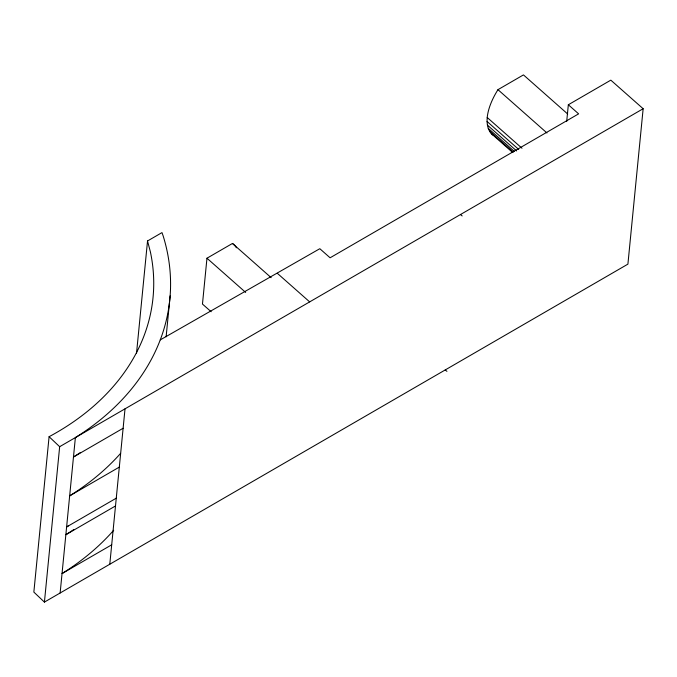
<?xml version="1.0" encoding="UTF-8"?>
<svg xmlns="http://www.w3.org/2000/svg" width="677" height="677" viewBox="0 0 677 677"><rect width="100%" height="100%" fill="white"/><g stroke="black" fill="none" stroke-linecap="round" stroke-linejoin="round"><path stroke-width="1.02" d="M512.607 152.443L491.274 133.589C487.423 129.231 486.712 123.096 487.22 117.51A54.625 26.826 -48.5 0 1 497.967 89.669L523.456 74.902L567.707 114.015M60.135 592.993L75.375 437.587A298.379 214.998 5.6 0 0 163.115 235.791L161.972 232.609L147.535 240.97L150.379 251.836A281.488 202.829 5.6 0 1 49.091 436.699L33.85 592.104L44.42 602.098L627.909 264.132L643.15 108.726L610.815 80.148L568.333 104.757L566.683 121.555M44.42 602.098L59.661 446.693L49.091 436.699M109.792 564.237L125.025 408.832M136.517 353.326L147.535 240.97M166.119 336.833L170.13 295.883M271.172 277.672L232.456 243.458L206.967 258.216L202.465 304.066L211.165 311.742M59.661 446.693L643.15 108.726M123.121 428.253L73.471 457.017A298.379 214.998 5.6 0 0 80.529 452.448M119.313 467.105L69.663 495.869A298.379 214.998 5.6 0 0 120.616 453.345M116.266 498.187L66.617 526.951A298.379 214.998 5.6 0 0 68.402 525.826M115.505 505.956L65.855 534.72A298.379 214.998 5.6 0 0 73.776 529.566M111.697 544.807L62.039 573.571A298.379 214.998 5.6 0 0 113.677 530.277M160.246 339.896L319.815 248.704L330.097 257.793L578.623 113.854L568.333 104.757M460.478 214.533L462.163 215.946M445.238 369.938L446.93 371.351M491.274 133.589L493.474 135.51M497.967 89.669L546.957 132.963M487.22 117.51L521.992 148.238M487.068 121.471L518.675 149.405M487.398 125.093L516.636 150.937M488.219 128.351L514.292 151.394M489.513 131.194L513.217 152.139M277.333 273.313L309.668 301.891M206.967 258.216L245.683 292.439M232.456 243.458A54.625 26.826 -48.5 0 1 236.408 247.774"/></g></svg>
